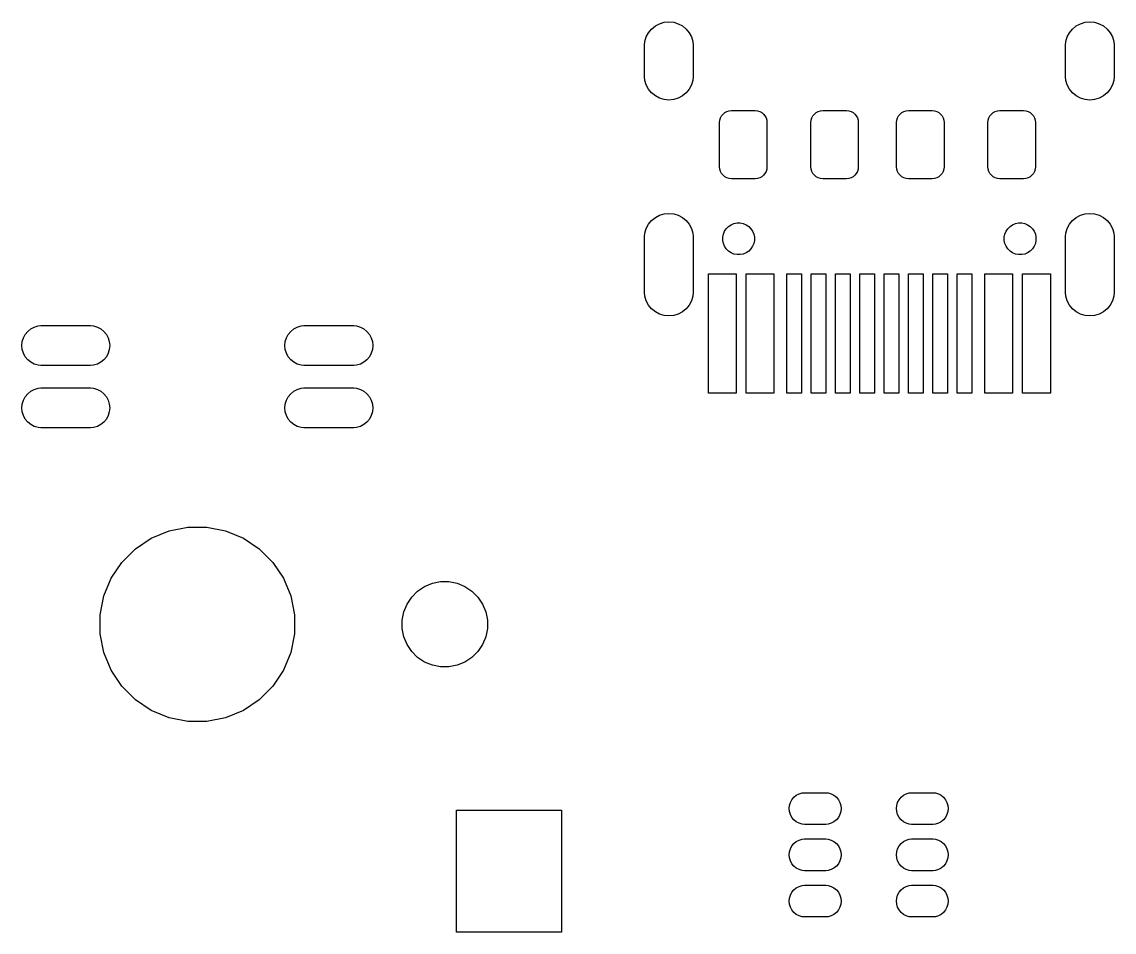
# Model space of a CAD drawing. Extents: x 99 to 259, y -126 to -47.
# Drawn here: x 198.8 to 221.23, y -65.85 to -47.17 of the extents above; entities that cross this region are included whole.
import ezdxf

# ---------------------------------------------------------------- set-up
doc = ezdxf.new("R2010")
doc.units = 0
doc.layers.add('BLACK', color=7, linetype='CONTINUOUS')

msp = doc.modelspace()

# ---------------------------------------------------------------- linework, layer by layer
at = {"layer": 'BLACK', "linetype": 'CONTINUOUS'}
for p, q in [((211.733, -47.3155), (211.809, -47.253)), ((211.809, -47.253), (211.896, -47.2066)), ((211.896, -47.2066), (211.99, -47.178)), ((211.99, -47.178), (212.088, -47.1683)), ((212.088, -47.1683), (212.186, -47.178)), ((212.186, -47.178), (212.28, -47.2066)), ((212.28, -47.2066), (212.367, -47.253)), ((212.367, -47.253), (212.443, -47.3155)), ((220.373, -47.3155), (220.449, -47.253)), ((220.449, -47.253), (220.536, -47.2066)), ((220.536, -47.2066), (220.63, -47.178)), ((220.63, -47.178), (220.728, -47.1683)), ((220.728, -47.1683), (220.826, -47.178)), ((220.826, -47.178), (220.92, -47.2066)), ((220.92, -47.2066), (221.007, -47.253)), ((221.007, -47.253), (221.083, -47.3155)), ((211.595, -47.5727), (211.624, -47.4785)), ((211.624, -47.4785), (211.67, -47.3916)), ((211.67, -47.3916), (211.733, -47.3155)), ((212.443, -47.3155), (212.506, -47.3916)), ((212.506, -47.3916), (212.552, -47.4785)), ((212.552, -47.4785), (212.581, -47.5727)), ((220.235, -47.5727), (220.264, -47.4785)), ((220.264, -47.4785), (220.31, -47.3916)), ((220.31, -47.3916), (220.373, -47.3155)), ((221.083, -47.3155), (221.146, -47.3916)), ((221.146, -47.3916), (221.192, -47.4785)), ((221.192, -47.4785), (221.221, -47.5727)), ((211.588, -47.6462), (211.595, -47.5727)), ((211.588, -48.2953), (211.588, -47.6462)), ((212.581, -47.5727), (212.588, -47.6462)), ((212.588, -47.6462), (212.588, -48.2953)), ((220.228, -47.6462), (220.235, -47.5727)), ((220.228, -48.2953), (220.228, -47.6462)), ((221.221, -47.5727), (221.228, -47.6462)), ((221.228, -47.6462), (221.228, -48.2953)), ((211.595, -48.3688), (211.588, -48.2953)), ((211.624, -48.463), (211.595, -48.3688)), ((212.581, -48.3688), (212.552, -48.463)), ((212.588, -48.2953), (212.581, -48.3688)), ((220.235, -48.3688), (220.228, -48.2953)), ((220.264, -48.463), (220.235, -48.3688)), ((221.221, -48.3688), (221.192, -48.463)), ((221.228, -48.2953), (221.221, -48.3688)), ((211.67, -48.5499), (211.624, -48.463)), ((211.733, -48.626), (211.67, -48.5499)), ((211.809, -48.6885), (211.733, -48.626)), ((212.443, -48.626), (212.367, -48.6885)), ((212.506, -48.5499), (212.443, -48.626)), ((212.552, -48.463), (212.506, -48.5499)), ((220.31, -48.5499), (220.264, -48.463)), ((220.373, -48.626), (220.31, -48.5499)), ((220.449, -48.6885), (220.373, -48.626)), ((221.083, -48.626), (221.007, -48.6885)), ((221.146, -48.5499), (221.083, -48.626)), ((221.192, -48.463), (221.146, -48.5499)), ((211.896, -48.7349), (211.809, -48.6885)), ((211.99, -48.7635), (211.896, -48.7349)), ((212.088, -48.7732), (211.99, -48.7635)), ((212.186, -48.7635), (212.088, -48.7732)), ((212.28, -48.7349), (212.186, -48.7635)), ((212.367, -48.6885), (212.28, -48.7349)), ((220.536, -48.7349), (220.449, -48.6885)), ((220.63, -48.7635), (220.536, -48.7349)), ((220.728, -48.7732), (220.63, -48.7635)), ((220.826, -48.7635), (220.728, -48.7732)), ((220.92, -48.7349), (220.826, -48.7635)), ((221.007, -48.6885), (220.92, -48.7349)), ((213.145, -49.1392), (213.168, -49.0971)), ((213.168, -49.0971), (213.198, -49.0601)), ((213.198, -49.0601), (213.235, -49.0298)), ((213.235, -49.0298), (213.277, -49.0073)), ((213.277, -49.0073), (213.323, -48.9934)), ((213.323, -48.9934), (213.37, -48.9887)), ((213.37, -48.9887), (213.858, -48.9887)), ((213.858, -48.9887), (213.905, -48.9934)), ((213.905, -48.9934), (213.951, -49.0073)), ((213.951, -49.0073), (213.993, -49.0298)), ((213.993, -49.0298), (214.03, -49.0601)), ((214.03, -49.0601), (214.06, -49.0971)), ((214.06, -49.0971), (214.083, -49.1392)), ((215.02, -49.1392), (215.043, -49.0971)), ((215.043, -49.0971), (215.073, -49.0601)), ((215.073, -49.0601), (215.11, -49.0298)), ((215.11, -49.0298), (215.152, -49.0073)), ((215.152, -49.0073), (215.198, -48.9934)), ((215.198, -48.9934), (215.245, -48.9887)), ((215.245, -48.9887), (215.733, -48.9887)), ((215.733, -48.9887), (215.78, -48.9934)), ((215.78, -48.9934), (215.826, -49.0073)), ((215.826, -49.0073), (215.868, -49.0298)), ((215.868, -49.0298), (215.905, -49.0601)), ((215.905, -49.0601), (215.935, -49.0971)), ((215.935, -49.0971), (215.958, -49.1392)), ((216.78, -49.1392), (216.802, -49.0971)), ((216.802, -49.0971), (216.832, -49.0601)), ((216.832, -49.0601), (216.869, -49.0298)), ((216.869, -49.0298), (216.911, -49.0073)), ((216.911, -49.0073), (216.957, -48.9934)), ((216.957, -48.9934), (217.005, -48.9887)), ((217.005, -48.9887), (217.492, -48.9887)), ((217.492, -48.9887), (217.54, -48.9934)), ((217.54, -48.9934), (217.586, -49.0073)), ((217.586, -49.0073), (217.628, -49.0298)), ((217.628, -49.0298), (217.665, -49.0601)), ((217.665, -49.0601), (217.695, -49.0971)), ((217.695, -49.0971), (217.717, -49.1392)), ((218.655, -49.1392), (218.677, -49.0971)), ((218.677, -49.0971), (218.707, -49.0601)), ((218.707, -49.0601), (218.744, -49.0298)), ((218.744, -49.0298), (218.786, -49.0073)), ((218.786, -49.0073), (218.832, -48.9934)), ((218.832, -48.9934), (218.88, -48.9887)), ((218.88, -48.9887), (219.367, -48.9887)), ((219.367, -48.9887), (219.415, -48.9934)), ((219.415, -48.9934), (219.461, -49.0073)), ((219.461, -49.0073), (219.503, -49.0298)), ((219.503, -49.0298), (219.54, -49.0601)), ((219.54, -49.0601), (219.57, -49.0971)), ((219.57, -49.0971), (219.592, -49.1392)), ((213.126, -49.2325), (213.131, -49.1849)), ((213.126, -50.145), (213.126, -49.2325)), ((213.131, -49.1849), (213.145, -49.1392)), ((214.083, -49.1392), (214.097, -49.1849)), ((214.097, -49.1849), (214.101, -49.2325)), ((214.101, -49.2325), (214.101, -50.145)), ((215.001, -49.2325), (215.006, -49.1849)), ((215.001, -50.145), (215.001, -49.2325)), ((215.006, -49.1849), (215.02, -49.1392)), ((215.958, -49.1392), (215.972, -49.1849)), ((215.972, -49.1849), (215.976, -49.2325)), ((215.976, -49.2325), (215.976, -50.145)), ((216.761, -49.2325), (216.766, -49.1849)), ((216.761, -50.145), (216.761, -49.2325)), ((216.766, -49.1849), (216.78, -49.1392)), ((217.717, -49.1392), (217.731, -49.1849)), ((217.731, -49.1849), (217.736, -49.2325)), ((217.736, -49.2325), (217.736, -50.145)), ((218.636, -49.2325), (218.641, -49.1849)), ((218.636, -50.145), (218.636, -49.2325)), ((218.641, -49.1849), (218.655, -49.1392)), ((219.592, -49.1392), (219.606, -49.1849)), ((219.606, -49.1849), (219.611, -49.2325)), ((219.611, -49.2325), (219.611, -50.145)), ((213.131, -50.1926), (213.126, -50.145)), ((213.145, -50.2383), (213.131, -50.1926)), ((214.097, -50.1926), (214.083, -50.2383)), ((214.101, -50.145), (214.097, -50.1926)), ((215.006, -50.1926), (215.001, -50.145)), ((215.02, -50.2383), (215.006, -50.1926)), ((215.972, -50.1926), (215.958, -50.2383)), ((215.976, -50.145), (215.972, -50.1926)), ((216.766, -50.1926), (216.761, -50.145)), ((216.78, -50.2383), (216.766, -50.1926)), ((217.731, -50.1926), (217.717, -50.2383)), ((217.736, -50.145), (217.731, -50.1926)), ((218.641, -50.1926), (218.636, -50.145)), ((218.655, -50.2383), (218.641, -50.1926)), ((219.606, -50.1926), (219.592, -50.2383)), ((219.611, -50.145), (219.606, -50.1926)), ((213.168, -50.2804), (213.145, -50.2383)), ((213.198, -50.3174), (213.168, -50.2804)), ((213.235, -50.3477), (213.198, -50.3174)), ((213.277, -50.3702), (213.235, -50.3477)), ((213.323, -50.3841), (213.277, -50.3702)), ((213.37, -50.3887), (213.323, -50.3841)), ((213.858, -50.3887), (213.37, -50.3887)), ((213.905, -50.3841), (213.858, -50.3887)), ((213.951, -50.3702), (213.905, -50.3841)), ((213.993, -50.3477), (213.951, -50.3702)), ((214.03, -50.3174), (213.993, -50.3477)), ((214.06, -50.2804), (214.03, -50.3174)), ((214.083, -50.2383), (214.06, -50.2804)), ((215.043, -50.2804), (215.02, -50.2383)), ((215.073, -50.3174), (215.043, -50.2804)), ((215.11, -50.3477), (215.073, -50.3174)), ((215.152, -50.3702), (215.11, -50.3477)), ((215.198, -50.3841), (215.152, -50.3702)), ((215.245, -50.3887), (215.198, -50.3841)), ((215.733, -50.3887), (215.245, -50.3887)), ((215.78, -50.3841), (215.733, -50.3887)), ((215.826, -50.3702), (215.78, -50.3841)), ((215.868, -50.3477), (215.826, -50.3702)), ((215.905, -50.3174), (215.868, -50.3477)), ((215.935, -50.2804), (215.905, -50.3174)), ((215.958, -50.2383), (215.935, -50.2804)), ((216.802, -50.2804), (216.78, -50.2383)), ((216.832, -50.3174), (216.802, -50.2804)), ((216.869, -50.3477), (216.832, -50.3174)), ((216.911, -50.3702), (216.869, -50.3477)), ((216.957, -50.3841), (216.911, -50.3702)), ((217.005, -50.3887), (216.957, -50.3841)), ((217.492, -50.3887), (217.005, -50.3887)), ((217.54, -50.3841), (217.492, -50.3887)), ((217.586, -50.3702), (217.54, -50.3841)), ((217.628, -50.3477), (217.586, -50.3702)), ((217.665, -50.3174), (217.628, -50.3477)), ((217.695, -50.2804), (217.665, -50.3174)), ((217.717, -50.2383), (217.695, -50.2804)), ((218.677, -50.2804), (218.655, -50.2383)), ((218.707, -50.3174), (218.677, -50.2804)), ((218.744, -50.3477), (218.707, -50.3174)), ((218.786, -50.3702), (218.744, -50.3477)), ((218.832, -50.3841), (218.786, -50.3702)), ((218.88, -50.3887), (218.832, -50.3841)), ((219.367, -50.3887), (218.88, -50.3887)), ((219.415, -50.3841), (219.367, -50.3887)), ((219.461, -50.3702), (219.415, -50.3841)), ((219.503, -50.3477), (219.461, -50.3702)), ((219.54, -50.3174), (219.503, -50.3477)), ((219.57, -50.2804), (219.54, -50.3174)), ((219.592, -50.2383), (219.57, -50.2804)), ((211.896, -51.1366), (211.99, -51.108)), ((211.99, -51.108), (212.088, -51.0983)), ((212.088, -51.0983), (212.186, -51.108)), ((212.186, -51.108), (212.28, -51.1366)), ((220.536, -51.1366), (220.63, -51.108)), ((220.63, -51.108), (220.728, -51.0983)), ((220.728, -51.0983), (220.826, -51.108)), ((220.826, -51.108), (220.92, -51.1366)), ((211.624, -51.4085), (211.67, -51.3216)), ((211.67, -51.3216), (211.733, -51.2455)), ((211.733, -51.2455), (211.809, -51.183)), ((211.809, -51.183), (211.896, -51.1366)), ((212.28, -51.1366), (212.367, -51.183)), ((212.367, -51.183), (212.443, -51.2455)), ((212.443, -51.2455), (212.506, -51.3216)), ((212.506, -51.3216), (212.552, -51.4085)), ((213.311, -51.3683), (213.364, -51.3327)), ((213.364, -51.3327), (213.423, -51.3082)), ((213.423, -51.3082), (213.486, -51.2957)), ((213.486, -51.2957), (213.55, -51.2957)), ((213.55, -51.2957), (213.613, -51.3082)), ((213.613, -51.3082), (213.672, -51.3327)), ((213.672, -51.3327), (213.725, -51.3683)), ((219.091, -51.3683), (219.144, -51.3327)), ((219.144, -51.3327), (219.203, -51.3082)), ((219.203, -51.3082), (219.266, -51.2957)), ((219.266, -51.2957), (219.33, -51.2957)), ((219.33, -51.2957), (219.393, -51.3082)), ((219.393, -51.3082), (219.452, -51.3327)), ((219.452, -51.3327), (219.505, -51.3683)), ((220.264, -51.4085), (220.31, -51.3216)), ((220.31, -51.3216), (220.373, -51.2455)), ((220.373, -51.2455), (220.449, -51.183)), ((220.449, -51.183), (220.536, -51.1366)), ((220.92, -51.1366), (221.007, -51.183)), ((221.007, -51.183), (221.083, -51.2455)), ((221.083, -51.2455), (221.146, -51.3216)), ((221.146, -51.3216), (221.192, -51.4085)), ((211.588, -51.5762), (211.595, -51.5027)), ((211.595, -51.5027), (211.624, -51.4085)), ((212.552, -51.4085), (212.581, -51.5027)), ((212.581, -51.5027), (212.588, -51.5762)), ((213.193, -51.5887), (213.205, -51.526)), ((213.205, -51.526), (213.23, -51.4668)), ((213.23, -51.4668), (213.266, -51.4136)), ((213.266, -51.4136), (213.311, -51.3683)), ((213.725, -51.3683), (213.77, -51.4136)), ((213.77, -51.4136), (213.806, -51.4668)), ((213.806, -51.4668), (213.831, -51.526)), ((213.831, -51.526), (213.843, -51.5887)), ((218.973, -51.5887), (218.985, -51.526)), ((218.985, -51.526), (219.01, -51.4668)), ((219.01, -51.4668), (219.046, -51.4136)), ((219.046, -51.4136), (219.091, -51.3683)), ((219.505, -51.3683), (219.55, -51.4136)), ((219.55, -51.4136), (219.586, -51.4668)), ((219.586, -51.4668), (219.611, -51.526)), ((219.611, -51.526), (219.623, -51.5887)), ((220.228, -51.5762), (220.235, -51.5027)), ((220.235, -51.5027), (220.264, -51.4085)), ((221.192, -51.4085), (221.221, -51.5027)), ((221.221, -51.5027), (221.228, -51.5762)), ((211.588, -52.7253), (211.588, -51.5762)), ((212.588, -51.5762), (212.588, -52.7253)), ((213.193, -51.6528), (213.193, -51.5887)), ((213.205, -51.7155), (213.193, -51.6528)), ((213.23, -51.7747), (213.205, -51.7155)), ((213.266, -51.8279), (213.23, -51.7747)), ((213.806, -51.7747), (213.77, -51.8279)), ((213.831, -51.7155), (213.806, -51.7747)), ((213.843, -51.6528), (213.831, -51.7155)), ((213.843, -51.5887), (213.843, -51.6528)), ((218.973, -51.6528), (218.973, -51.5887)), ((218.985, -51.7155), (218.973, -51.6528)), ((219.01, -51.7747), (218.985, -51.7155)), ((219.046, -51.8279), (219.01, -51.7747)), ((219.586, -51.7747), (219.55, -51.8279)), ((219.611, -51.7155), (219.586, -51.7747)), ((219.623, -51.6528), (219.611, -51.7155)), ((219.623, -51.5887), (219.623, -51.6528)), ((220.228, -52.7253), (220.228, -51.5762)), ((221.228, -51.5762), (221.228, -52.7253)), ((213.311, -51.8732), (213.266, -51.8279)), ((213.364, -51.9088), (213.311, -51.8732)), ((213.423, -51.9333), (213.364, -51.9088)), ((213.486, -51.9457), (213.423, -51.9333)), ((213.55, -51.9457), (213.486, -51.9457)), ((213.613, -51.9333), (213.55, -51.9457)), ((213.672, -51.9088), (213.613, -51.9333)), ((213.725, -51.8732), (213.672, -51.9088)), ((213.77, -51.8279), (213.725, -51.8732)), ((219.091, -51.8732), (219.046, -51.8279)), ((219.144, -51.9088), (219.091, -51.8732)), ((219.203, -51.9333), (219.144, -51.9088)), ((219.266, -51.9457), (219.203, -51.9333)), ((219.33, -51.9457), (219.266, -51.9457)), ((219.393, -51.9333), (219.33, -51.9457)), ((219.452, -51.9088), (219.393, -51.9333)), ((219.505, -51.8732), (219.452, -51.9088)), ((219.55, -51.8279), (219.505, -51.8732)), ((212.898, -54.7907), (212.898, -52.3407)), ((212.898, -52.3407), (213.468, -52.3407)), ((213.468, -52.3407), (213.468, -54.7907)), ((213.673, -54.7907), (213.673, -52.3407)), ((213.673, -52.3407), (214.243, -52.3407)), ((214.243, -52.3407), (214.243, -54.7907)), ((214.508, -54.7907), (214.508, -52.3407)), ((214.508, -52.3407), (214.808, -52.3407)), ((214.808, -52.3407), (214.808, -54.7907)), ((215.008, -54.7907), (215.008, -52.3407)), ((215.008, -52.3407), (215.308, -52.3407)), ((215.308, -52.3407), (215.308, -54.7907)), ((215.508, -54.7907), (215.508, -52.3407)), ((215.508, -52.3407), (215.808, -52.3407)), ((215.808, -52.3407), (215.808, -54.7907)), ((216.008, -54.7907), (216.008, -52.3407)), ((216.008, -52.3407), (216.308, -52.3407)), ((216.308, -52.3407), (216.308, -54.7907)), ((216.508, -54.7907), (216.508, -52.3407)), ((216.508, -52.3407), (216.808, -52.3407)), ((216.808, -52.3407), (216.808, -54.7907)), ((217.008, -54.7907), (217.008, -52.3407)), ((217.008, -52.3407), (217.308, -52.3407)), ((217.308, -52.3407), (217.308, -54.7907)), ((217.508, -54.7907), (217.508, -52.3407)), ((217.508, -52.3407), (217.808, -52.3407)), ((217.808, -52.3407), (217.808, -54.7907)), ((218.008, -54.7907), (218.008, -52.3407)), ((218.008, -52.3407), (218.308, -52.3407)), ((218.308, -52.3407), (218.308, -54.7907)), ((218.573, -54.7907), (218.573, -52.3407)), ((218.573, -52.3407), (219.143, -52.3407)), ((219.143, -52.3407), (219.143, -54.7907)), ((219.348, -54.7907), (219.348, -52.3407)), ((219.348, -52.3407), (219.918, -52.3407)), ((219.918, -52.3407), (219.918, -54.7907)), ((211.595, -52.7988), (211.588, -52.7253)), ((211.624, -52.893), (211.595, -52.7988)), ((211.67, -52.9799), (211.624, -52.893)), ((212.552, -52.893), (212.506, -52.9799)), ((212.581, -52.7988), (212.552, -52.893)), ((212.588, -52.7253), (212.581, -52.7988)), ((220.235, -52.7988), (220.228, -52.7253)), ((220.264, -52.893), (220.235, -52.7988)), ((220.31, -52.9799), (220.264, -52.893)), ((221.192, -52.893), (221.146, -52.9799)), ((221.221, -52.7988), (221.192, -52.893)), ((221.228, -52.7253), (221.221, -52.7988)), ((211.733, -53.056), (211.67, -52.9799)), ((211.809, -53.1185), (211.733, -53.056)), ((211.896, -53.1649), (211.809, -53.1185)), ((212.367, -53.1185), (212.28, -53.1649)), ((212.443, -53.056), (212.367, -53.1185)), ((212.506, -52.9799), (212.443, -53.056)), ((220.373, -53.056), (220.31, -52.9799)), ((220.449, -53.1185), (220.373, -53.056)), ((220.536, -53.1649), (220.449, -53.1185)), ((221.007, -53.1185), (220.92, -53.1649)), ((221.083, -53.056), (221.007, -53.1185)), ((221.146, -52.9799), (221.083, -53.056)), ((211.99, -53.1935), (211.896, -53.1649)), ((212.088, -53.2032), (211.99, -53.1935)), ((212.186, -53.1935), (212.088, -53.2032)), ((212.28, -53.1649), (212.186, -53.1935)), ((220.63, -53.1935), (220.536, -53.1649)), ((220.728, -53.2032), (220.63, -53.1935)), ((220.826, -53.1935), (220.728, -53.2032)), ((220.92, -53.1649), (220.826, -53.1935)), ((198.836, -53.6536), (198.874, -53.5824)), ((198.874, -53.5824), (198.925, -53.5199)), ((198.925, -53.5199), (198.987, -53.4687)), ((198.987, -53.4687), (199.059, -53.4306)), ((199.059, -53.4306), (199.136, -53.4072)), ((199.136, -53.4072), (199.196, -53.4012)), ((199.196, -53.4012), (200.216, -53.4012)), ((200.216, -53.4012), (200.277, -53.4072)), ((200.277, -53.4072), (200.354, -53.4306)), ((200.354, -53.4306), (200.425, -53.4687)), ((200.425, -53.4687), (200.488, -53.5199)), ((200.488, -53.5199), (200.539, -53.5824)), ((200.539, -53.5824), (200.577, -53.6536)), ((204.236, -53.6536), (204.274, -53.5824)), ((204.274, -53.5824), (204.325, -53.5199)), ((204.325, -53.5199), (204.387, -53.4687)), ((204.387, -53.4687), (204.459, -53.4306)), ((204.459, -53.4306), (204.536, -53.4072)), ((204.536, -53.4072), (204.596, -53.4012)), ((204.596, -53.4012), (205.616, -53.4012)), ((205.616, -53.4012), (205.677, -53.4072)), ((205.677, -53.4072), (205.754, -53.4306)), ((205.754, -53.4306), (205.825, -53.4687)), ((205.825, -53.4687), (205.888, -53.5199)), ((205.888, -53.5199), (205.939, -53.5824)), ((205.939, -53.5824), (205.977, -53.6536)), ((198.804, -53.8112), (198.812, -53.7309)), ((198.812, -53.8916), (198.804, -53.8112)), ((198.812, -53.7309), (198.836, -53.6536)), ((200.577, -53.6536), (200.6, -53.7309)), ((200.6, -53.7309), (200.608, -53.8112)), ((200.608, -53.8112), (200.6, -53.8916)), ((204.204, -53.8112), (204.212, -53.7309)), ((204.212, -53.8916), (204.204, -53.8112)), ((204.212, -53.7309), (204.236, -53.6536)), ((205.977, -53.6536), (206, -53.7309)), ((206, -53.7309), (206.008, -53.8112)), ((206.008, -53.8112), (206, -53.8916)), ((198.836, -53.9689), (198.812, -53.8916)), ((198.874, -54.0401), (198.836, -53.9689)), ((198.925, -54.1026), (198.874, -54.0401)), ((200.539, -54.0401), (200.488, -54.1026)), ((200.577, -53.9689), (200.539, -54.0401)), ((200.6, -53.8916), (200.577, -53.9689)), ((204.236, -53.9689), (204.212, -53.8916)), ((204.274, -54.0401), (204.236, -53.9689)), ((204.325, -54.1026), (204.274, -54.0401)), ((205.939, -54.0401), (205.888, -54.1026)), ((205.977, -53.9689), (205.939, -54.0401)), ((206, -53.8916), (205.977, -53.9689)), ((198.987, -54.1538), (198.925, -54.1026)), ((199.059, -54.1919), (198.987, -54.1538)), ((199.136, -54.2153), (199.059, -54.1919)), ((199.196, -54.2212), (199.136, -54.2153)), ((200.216, -54.2212), (199.196, -54.2212)), ((200.277, -54.2153), (200.216, -54.2212)), ((200.354, -54.1919), (200.277, -54.2153)), ((200.425, -54.1538), (200.354, -54.1919)), ((200.488, -54.1026), (200.425, -54.1538)), ((204.387, -54.1538), (204.325, -54.1026)), ((204.459, -54.1919), (204.387, -54.1538)), ((204.536, -54.2153), (204.459, -54.1919)), ((204.596, -54.2212), (204.536, -54.2153)), ((205.616, -54.2212), (204.596, -54.2212)), ((205.677, -54.2153), (205.616, -54.2212)), ((205.754, -54.1919), (205.677, -54.2153)), ((205.825, -54.1538), (205.754, -54.1919)), ((205.888, -54.1026), (205.825, -54.1538)), ((198.987, -54.7487), (199.059, -54.7106)), ((199.059, -54.7106), (199.136, -54.6872)), ((199.136, -54.6872), (199.196, -54.6812)), ((199.196, -54.6812), (200.216, -54.6812)), ((200.216, -54.6812), (200.277, -54.6872)), ((200.277, -54.6872), (200.354, -54.7106)), ((200.354, -54.7106), (200.425, -54.7487)), ((204.387, -54.7487), (204.459, -54.7106)), ((204.459, -54.7106), (204.536, -54.6872)), ((204.536, -54.6872), (204.596, -54.6812)), ((204.596, -54.6812), (205.616, -54.6812)), ((205.616, -54.6812), (205.677, -54.6872)), ((205.677, -54.6872), (205.754, -54.7106)), ((205.754, -54.7106), (205.825, -54.7487)), ((198.812, -55.0109), (198.836, -54.9336)), ((198.836, -54.9336), (198.874, -54.8624)), ((198.874, -54.8624), (198.925, -54.7999)), ((198.925, -54.7999), (198.987, -54.7487)), ((200.425, -54.7487), (200.488, -54.7999)), ((200.488, -54.7999), (200.539, -54.8624)), ((200.539, -54.8624), (200.577, -54.9336)), ((200.577, -54.9336), (200.6, -55.0109)), ((204.212, -55.0109), (204.236, -54.9336)), ((204.236, -54.9336), (204.274, -54.8624)), ((204.274, -54.8624), (204.325, -54.7999)), ((204.325, -54.7999), (204.387, -54.7487)), ((205.825, -54.7487), (205.888, -54.7999)), ((205.888, -54.7999), (205.939, -54.8624)), ((205.939, -54.8624), (205.977, -54.9336)), ((205.977, -54.9336), (206, -55.0109)), ((213.468, -54.7907), (212.898, -54.7907)), ((214.243, -54.7907), (213.673, -54.7907)), ((214.808, -54.7907), (214.508, -54.7907)), ((215.308, -54.7907), (215.008, -54.7907)), ((215.808, -54.7907), (215.508, -54.7907)), ((216.308, -54.7907), (216.008, -54.7907)), ((216.808, -54.7907), (216.508, -54.7907)), ((217.308, -54.7907), (217.008, -54.7907)), ((217.808, -54.7907), (217.508, -54.7907)), ((218.308, -54.7907), (218.008, -54.7907)), ((219.143, -54.7907), (218.573, -54.7907)), ((219.918, -54.7907), (219.348, -54.7907)), ((198.804, -55.0912), (198.812, -55.0109)), ((198.812, -55.1716), (198.804, -55.0912)), ((200.6, -55.0109), (200.608, -55.0912)), ((200.608, -55.0912), (200.6, -55.1716)), ((204.204, -55.0912), (204.212, -55.0109)), ((204.212, -55.1716), (204.204, -55.0912)), ((206, -55.0109), (206.008, -55.0912)), ((206.008, -55.0912), (206, -55.1716)), ((198.836, -55.2489), (198.812, -55.1716)), ((198.874, -55.3201), (198.836, -55.2489)), ((198.925, -55.3826), (198.874, -55.3201)), ((198.987, -55.4338), (198.925, -55.3826)), ((200.488, -55.3826), (200.425, -55.4338)), ((200.539, -55.3201), (200.488, -55.3826)), ((200.577, -55.2489), (200.539, -55.3201)), ((200.6, -55.1716), (200.577, -55.2489)), ((204.236, -55.2489), (204.212, -55.1716)), ((204.274, -55.3201), (204.236, -55.2489)), ((204.325, -55.3826), (204.274, -55.3201)), ((204.387, -55.4338), (204.325, -55.3826)), ((205.888, -55.3826), (205.825, -55.4338)), ((205.939, -55.3201), (205.888, -55.3826)), ((205.977, -55.2489), (205.939, -55.3201)), ((206, -55.1716), (205.977, -55.2489)), ((199.059, -55.4719), (198.987, -55.4338)), ((199.136, -55.4953), (199.059, -55.4719)), ((199.196, -55.5012), (199.136, -55.4953)), ((200.216, -55.5012), (199.196, -55.5012)), ((200.277, -55.4953), (200.216, -55.5012)), ((200.354, -55.4719), (200.277, -55.4953)), ((200.425, -55.4338), (200.354, -55.4719)), ((204.459, -55.4719), (204.387, -55.4338)), ((204.536, -55.4953), (204.459, -55.4719)), ((204.596, -55.5012), (204.536, -55.4953)), ((205.616, -55.5012), (204.596, -55.5012)), ((205.677, -55.4953), (205.616, -55.5012)), ((205.754, -55.4719), (205.677, -55.4953)), ((205.825, -55.4338), (205.754, -55.4719)), ((201.462, -57.7643), (201.825, -57.614)), ((201.825, -57.614), (202.21, -57.5373)), ((202.21, -57.5373), (202.603, -57.5373)), ((202.603, -57.5373), (202.988, -57.614)), ((202.988, -57.614), (203.351, -57.7643)), ((201.135, -57.9825), (201.462, -57.7643)), ((203.351, -57.7643), (203.677, -57.9825)), ((200.857, -58.2602), (201.135, -57.9825)), ((203.677, -57.9825), (203.955, -58.2602)), ((200.639, -58.5868), (200.857, -58.2602)), ((203.955, -58.2602), (204.173, -58.5868)), ((200.489, -58.9497), (200.639, -58.5868)), ((204.173, -58.5868), (204.324, -58.9497)), ((207.072, -58.7558), (207.231, -58.6899)), ((207.231, -58.6899), (207.4, -58.6562)), ((207.4, -58.6562), (207.572, -58.6562)), ((207.572, -58.6562), (207.741, -58.6899)), ((207.741, -58.6899), (207.901, -58.7558)), ((200.412, -59.3349), (200.489, -58.9497)), ((204.324, -58.9497), (204.4, -59.3349)), ((206.711, -59.1168), (206.807, -58.9735)), ((206.807, -58.9735), (206.928, -58.8516)), ((206.928, -58.8516), (207.072, -58.7558)), ((207.901, -58.7558), (208.044, -58.8516)), ((208.044, -58.8516), (208.166, -58.9735)), ((208.166, -58.9735), (208.262, -59.1168)), ((206.645, -59.276), (206.711, -59.1168)), ((208.262, -59.1168), (208.328, -59.276)), ((200.412, -59.7276), (200.412, -59.3349)), ((204.4, -59.3349), (204.4, -59.7276)), ((206.611, -59.4451), (206.645, -59.276)), ((208.328, -59.276), (208.361, -59.4451)), ((206.611, -59.6174), (206.611, -59.4451)), ((206.645, -59.7865), (206.611, -59.6174)), ((208.361, -59.6174), (208.328, -59.7865)), ((208.361, -59.4451), (208.361, -59.6174)), ((200.489, -60.1128), (200.412, -59.7276)), ((204.4, -59.7276), (204.324, -60.1128)), ((206.711, -59.9457), (206.645, -59.7865)), ((208.328, -59.7865), (208.262, -59.9457)), ((206.807, -60.089), (206.711, -59.9457)), ((206.928, -60.2109), (206.807, -60.089)), ((208.166, -60.089), (208.044, -60.2109)), ((208.262, -59.9457), (208.166, -60.089)), ((200.639, -60.4757), (200.489, -60.1128)), ((204.324, -60.1128), (204.173, -60.4757)), ((207.072, -60.3067), (206.928, -60.2109)), ((207.231, -60.3726), (207.072, -60.3067)), ((207.901, -60.3067), (207.741, -60.3726)), ((208.044, -60.2109), (207.901, -60.3067)), ((200.857, -60.8023), (200.639, -60.4757)), ((204.173, -60.4757), (203.955, -60.8023)), ((207.4, -60.4062), (207.231, -60.3726)), ((207.572, -60.4062), (207.4, -60.4062)), ((207.741, -60.3726), (207.572, -60.4062)), ((201.135, -61.08), (200.857, -60.8023)), ((203.955, -60.8023), (203.677, -61.08)), ((201.462, -61.2982), (201.135, -61.08)), ((203.677, -61.08), (203.351, -61.2982)), ((201.825, -61.4485), (201.462, -61.2982)), ((203.351, -61.2982), (202.988, -61.4485)), ((202.21, -61.5251), (201.825, -61.4485)), ((202.603, -61.5251), (202.21, -61.5251)), ((202.988, -61.4485), (202.603, -61.5251)), ((214.703, -63.0405), (214.759, -63.0103)), ((214.759, -63.0103), (214.82, -62.9917)), ((214.82, -62.9917), (214.868, -62.987)), ((214.868, -62.987), (215.31, -62.987)), ((215.31, -62.987), (215.358, -62.9917)), ((215.358, -62.9917), (215.419, -63.0103)), ((215.419, -63.0103), (215.475, -63.0405)), ((216.903, -63.0405), (216.959, -63.0103)), ((216.959, -63.0103), (217.02, -62.9917)), ((217.02, -62.9917), (217.068, -62.987)), ((217.068, -62.987), (217.51, -62.987)), ((217.51, -62.987), (217.558, -62.9917)), ((217.558, -62.9917), (217.619, -63.0103)), ((217.619, -63.0103), (217.675, -63.0405)), ((214.564, -63.2483), (214.582, -63.187)), ((214.582, -63.187), (214.612, -63.1306)), ((214.612, -63.1306), (214.653, -63.0811)), ((214.653, -63.0811), (214.703, -63.0405)), ((215.475, -63.0405), (215.525, -63.0811)), ((215.525, -63.0811), (215.566, -63.1306)), ((215.566, -63.1306), (215.596, -63.187)), ((215.596, -63.187), (215.614, -63.2483)), ((216.764, -63.2483), (216.782, -63.187)), ((216.782, -63.187), (216.812, -63.1306)), ((216.812, -63.1306), (216.853, -63.0811)), ((216.853, -63.0811), (216.903, -63.0405)), ((217.675, -63.0405), (217.725, -63.0811)), ((217.725, -63.0811), (217.766, -63.1306)), ((217.766, -63.1306), (217.796, -63.187)), ((217.796, -63.187), (217.814, -63.2483)), ((207.73, -65.8486), (207.73, -63.3485)), ((207.73, -63.3485), (209.88, -63.3485)), ((209.88, -63.3485), (209.88, -65.8486)), ((214.557, -63.312), (214.564, -63.2483)), ((214.564, -63.3757), (214.557, -63.312)), ((214.582, -63.437), (214.564, -63.3757)), ((214.612, -63.4934), (214.582, -63.437)), ((215.596, -63.437), (215.566, -63.4934)), ((215.614, -63.3757), (215.596, -63.437)), ((215.614, -63.2483), (215.621, -63.312)), ((215.621, -63.312), (215.614, -63.3757)), ((216.757, -63.312), (216.764, -63.2483)), ((216.764, -63.3757), (216.757, -63.312)), ((216.782, -63.437), (216.764, -63.3757)), ((216.812, -63.4934), (216.782, -63.437)), ((217.796, -63.437), (217.766, -63.4934)), ((217.814, -63.3757), (217.796, -63.437)), ((217.814, -63.2483), (217.821, -63.312)), ((217.821, -63.312), (217.814, -63.3757)), ((214.653, -63.5429), (214.612, -63.4934)), ((214.703, -63.5835), (214.653, -63.5429)), ((214.759, -63.6137), (214.703, -63.5835)), ((214.82, -63.6323), (214.759, -63.6137)), ((214.868, -63.637), (214.82, -63.6323)), ((215.31, -63.637), (214.868, -63.637)), ((215.358, -63.6323), (215.31, -63.637)), ((215.419, -63.6137), (215.358, -63.6323)), ((215.475, -63.5835), (215.419, -63.6137)), ((215.525, -63.5429), (215.475, -63.5835)), ((215.566, -63.4934), (215.525, -63.5429)), ((216.853, -63.5429), (216.812, -63.4934)), ((216.903, -63.5835), (216.853, -63.5429)), ((216.959, -63.6137), (216.903, -63.5835)), ((217.02, -63.6323), (216.959, -63.6137)), ((217.068, -63.637), (217.02, -63.6323)), ((217.51, -63.637), (217.068, -63.637)), ((217.558, -63.6323), (217.51, -63.637)), ((217.619, -63.6137), (217.558, -63.6323)), ((217.675, -63.5835), (217.619, -63.6137)), ((217.725, -63.5429), (217.675, -63.5835)), ((217.766, -63.4934), (217.725, -63.5429)), ((214.582, -64.137), (214.612, -64.0806)), ((214.612, -64.0806), (214.653, -64.0311)), ((214.653, -64.0311), (214.703, -63.9905)), ((214.703, -63.9905), (214.759, -63.9603)), ((214.759, -63.9603), (214.82, -63.9417)), ((214.82, -63.9417), (214.868, -63.937)), ((214.868, -63.937), (215.31, -63.937)), ((215.31, -63.937), (215.358, -63.9417)), ((215.358, -63.9417), (215.419, -63.9603)), ((215.419, -63.9603), (215.475, -63.9905)), ((215.475, -63.9905), (215.525, -64.0311)), ((215.525, -64.0311), (215.566, -64.0806)), ((215.566, -64.0806), (215.596, -64.137)), ((216.782, -64.137), (216.812, -64.0806)), ((216.812, -64.0806), (216.853, -64.0311)), ((216.853, -64.0311), (216.903, -63.9905)), ((216.903, -63.9905), (216.959, -63.9603)), ((216.959, -63.9603), (217.02, -63.9417)), ((217.02, -63.9417), (217.068, -63.937)), ((217.068, -63.937), (217.51, -63.937)), ((217.51, -63.937), (217.558, -63.9417)), ((217.558, -63.9417), (217.619, -63.9603)), ((217.619, -63.9603), (217.675, -63.9905)), ((217.675, -63.9905), (217.725, -64.0311)), ((217.725, -64.0311), (217.766, -64.0806)), ((217.766, -64.0806), (217.796, -64.137)), ((214.557, -64.262), (214.564, -64.1983)), ((214.564, -64.3257), (214.557, -64.262)), ((214.564, -64.1983), (214.582, -64.137)), ((214.582, -64.387), (214.564, -64.3257)), ((215.596, -64.137), (215.614, -64.1983)), ((215.614, -64.3257), (215.596, -64.387)), ((215.614, -64.1983), (215.621, -64.262)), ((215.621, -64.262), (215.614, -64.3257)), ((216.757, -64.262), (216.764, -64.1983)), ((216.764, -64.3257), (216.757, -64.262)), ((216.764, -64.1983), (216.782, -64.137)), ((216.782, -64.387), (216.764, -64.3257)), ((217.796, -64.137), (217.814, -64.1983)), ((217.814, -64.3257), (217.796, -64.387)), ((217.814, -64.1983), (217.821, -64.262)), ((217.821, -64.262), (217.814, -64.3257)), ((214.612, -64.4434), (214.582, -64.387)), ((214.653, -64.4929), (214.612, -64.4434)), ((214.703, -64.5335), (214.653, -64.4929)), ((214.759, -64.5637), (214.703, -64.5335)), ((214.82, -64.5823), (214.759, -64.5637)), ((215.419, -64.5637), (215.358, -64.5823)), ((215.475, -64.5335), (215.419, -64.5637)), ((215.525, -64.4929), (215.475, -64.5335)), ((215.566, -64.4434), (215.525, -64.4929)), ((215.596, -64.387), (215.566, -64.4434)), ((216.812, -64.4434), (216.782, -64.387)), ((216.853, -64.4929), (216.812, -64.4434)), ((216.903, -64.5335), (216.853, -64.4929)), ((216.959, -64.5637), (216.903, -64.5335)), ((217.02, -64.5823), (216.959, -64.5637)), ((217.619, -64.5637), (217.558, -64.5823)), ((217.675, -64.5335), (217.619, -64.5637)), ((217.725, -64.4929), (217.675, -64.5335)), ((217.766, -64.4434), (217.725, -64.4929)), ((217.796, -64.387), (217.766, -64.4434)), ((214.868, -64.587), (214.82, -64.5823)), ((215.31, -64.587), (214.868, -64.587)), ((215.358, -64.5823), (215.31, -64.587)), ((217.068, -64.587), (217.02, -64.5823)), ((217.51, -64.587), (217.068, -64.587)), ((217.558, -64.5823), (217.51, -64.587)), ((214.612, -65.0306), (214.653, -64.9811)), ((214.653, -64.9811), (214.703, -64.9405)), ((214.703, -64.9405), (214.759, -64.9103)), ((214.759, -64.9103), (214.82, -64.8917)), ((214.82, -64.8917), (214.868, -64.887)), ((214.868, -64.887), (215.31, -64.887)), ((215.31, -64.887), (215.358, -64.8917)), ((215.358, -64.8917), (215.419, -64.9103)), ((215.419, -64.9103), (215.475, -64.9405)), ((215.475, -64.9405), (215.525, -64.9811)), ((215.525, -64.9811), (215.566, -65.0306)), ((216.812, -65.0306), (216.853, -64.9811)), ((216.853, -64.9811), (216.903, -64.9405)), ((216.903, -64.9405), (216.959, -64.9103)), ((216.959, -64.9103), (217.02, -64.8917)), ((217.02, -64.8917), (217.068, -64.887)), ((217.068, -64.887), (217.51, -64.887)), ((217.51, -64.887), (217.558, -64.8917)), ((217.558, -64.8917), (217.619, -64.9103)), ((217.619, -64.9103), (217.675, -64.9405)), ((217.675, -64.9405), (217.725, -64.9811)), ((217.725, -64.9811), (217.766, -65.0306)), ((214.557, -65.212), (214.564, -65.1483)), ((214.564, -65.2757), (214.557, -65.212)), ((214.564, -65.1483), (214.582, -65.087)), ((214.582, -65.087), (214.612, -65.0306)), ((215.566, -65.0306), (215.596, -65.087)), ((215.596, -65.087), (215.614, -65.1483)), ((215.614, -65.1483), (215.621, -65.212)), ((215.621, -65.212), (215.614, -65.2757)), ((216.757, -65.212), (216.764, -65.1483)), ((216.764, -65.2757), (216.757, -65.212)), ((216.764, -65.1483), (216.782, -65.087)), ((216.782, -65.087), (216.812, -65.0306)), ((217.766, -65.0306), (217.796, -65.087)), ((217.796, -65.087), (217.814, -65.1483)), ((217.814, -65.1483), (217.821, -65.212)), ((217.821, -65.212), (217.814, -65.2757)), ((214.582, -65.337), (214.564, -65.2757)), ((214.612, -65.3934), (214.582, -65.337)), ((214.653, -65.4429), (214.612, -65.3934)), ((214.703, -65.4835), (214.653, -65.4429)), ((215.525, -65.4429), (215.475, -65.4835)), ((215.566, -65.3934), (215.525, -65.4429)), ((215.596, -65.337), (215.566, -65.3934)), ((215.614, -65.2757), (215.596, -65.337)), ((216.782, -65.337), (216.764, -65.2757)), ((216.812, -65.3934), (216.782, -65.337)), ((216.853, -65.4429), (216.812, -65.3934)), ((216.903, -65.4835), (216.853, -65.4429)), ((217.725, -65.4429), (217.675, -65.4835)), ((217.766, -65.3934), (217.725, -65.4429)), ((217.796, -65.337), (217.766, -65.3934)), ((217.814, -65.2757), (217.796, -65.337)), ((214.759, -65.5137), (214.703, -65.4835)), ((214.82, -65.5323), (214.759, -65.5137)), ((214.868, -65.537), (214.82, -65.5323)), ((215.31, -65.537), (214.868, -65.537)), ((215.358, -65.5323), (215.31, -65.537)), ((215.419, -65.5137), (215.358, -65.5323)), ((215.475, -65.4835), (215.419, -65.5137)), ((216.959, -65.5137), (216.903, -65.4835)), ((217.02, -65.5323), (216.959, -65.5137)), ((217.068, -65.537), (217.02, -65.5323)), ((217.51, -65.537), (217.068, -65.537)), ((217.558, -65.5323), (217.51, -65.537)), ((217.619, -65.5137), (217.558, -65.5323)), ((217.675, -65.4835), (217.619, -65.5137)), ((209.88, -65.8486), (207.73, -65.8486))]:
    msp.add_line(p, q, dxfattribs=at)

doc.saveas('drawing.dxf')
